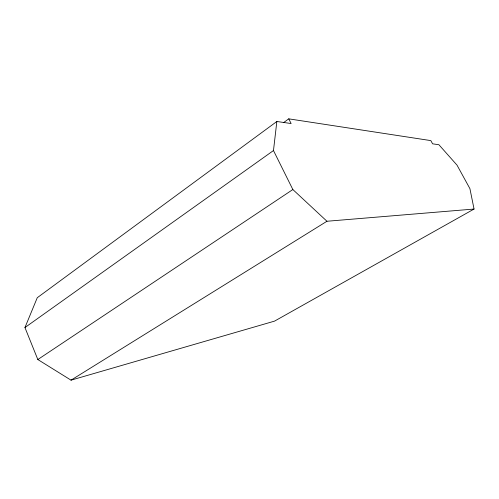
<?xml version="1.0" encoding="UTF-8"?>
<svg xmlns="http://www.w3.org/2000/svg" width="499" height="499" viewBox="0 0 499 499"><rect width="100%" height="100%" fill="white"/><g stroke="black" fill="none" stroke-linecap="round" stroke-linejoin="round"><path stroke-width="0.75" d="M288.753 118.843L430.843 140.606L432.596 143.824L438.895 144.729L457.022 165.144L469.915 188.647L474.05 209.044L326.957 221.257L292.851 189.539L273.477 150.555L276.851 121.488L291.123 123.534L288.753 118.843L283.719 122.517M474.05 209.044L274.531 321.125L71.026 380.157L37.83 359.536L24.95 327.556L37.263 297.722L276.851 121.488M24.95 327.556L273.477 150.555M37.83 359.536L292.851 189.539M71.026 380.157L326.957 221.257"/></g></svg>
